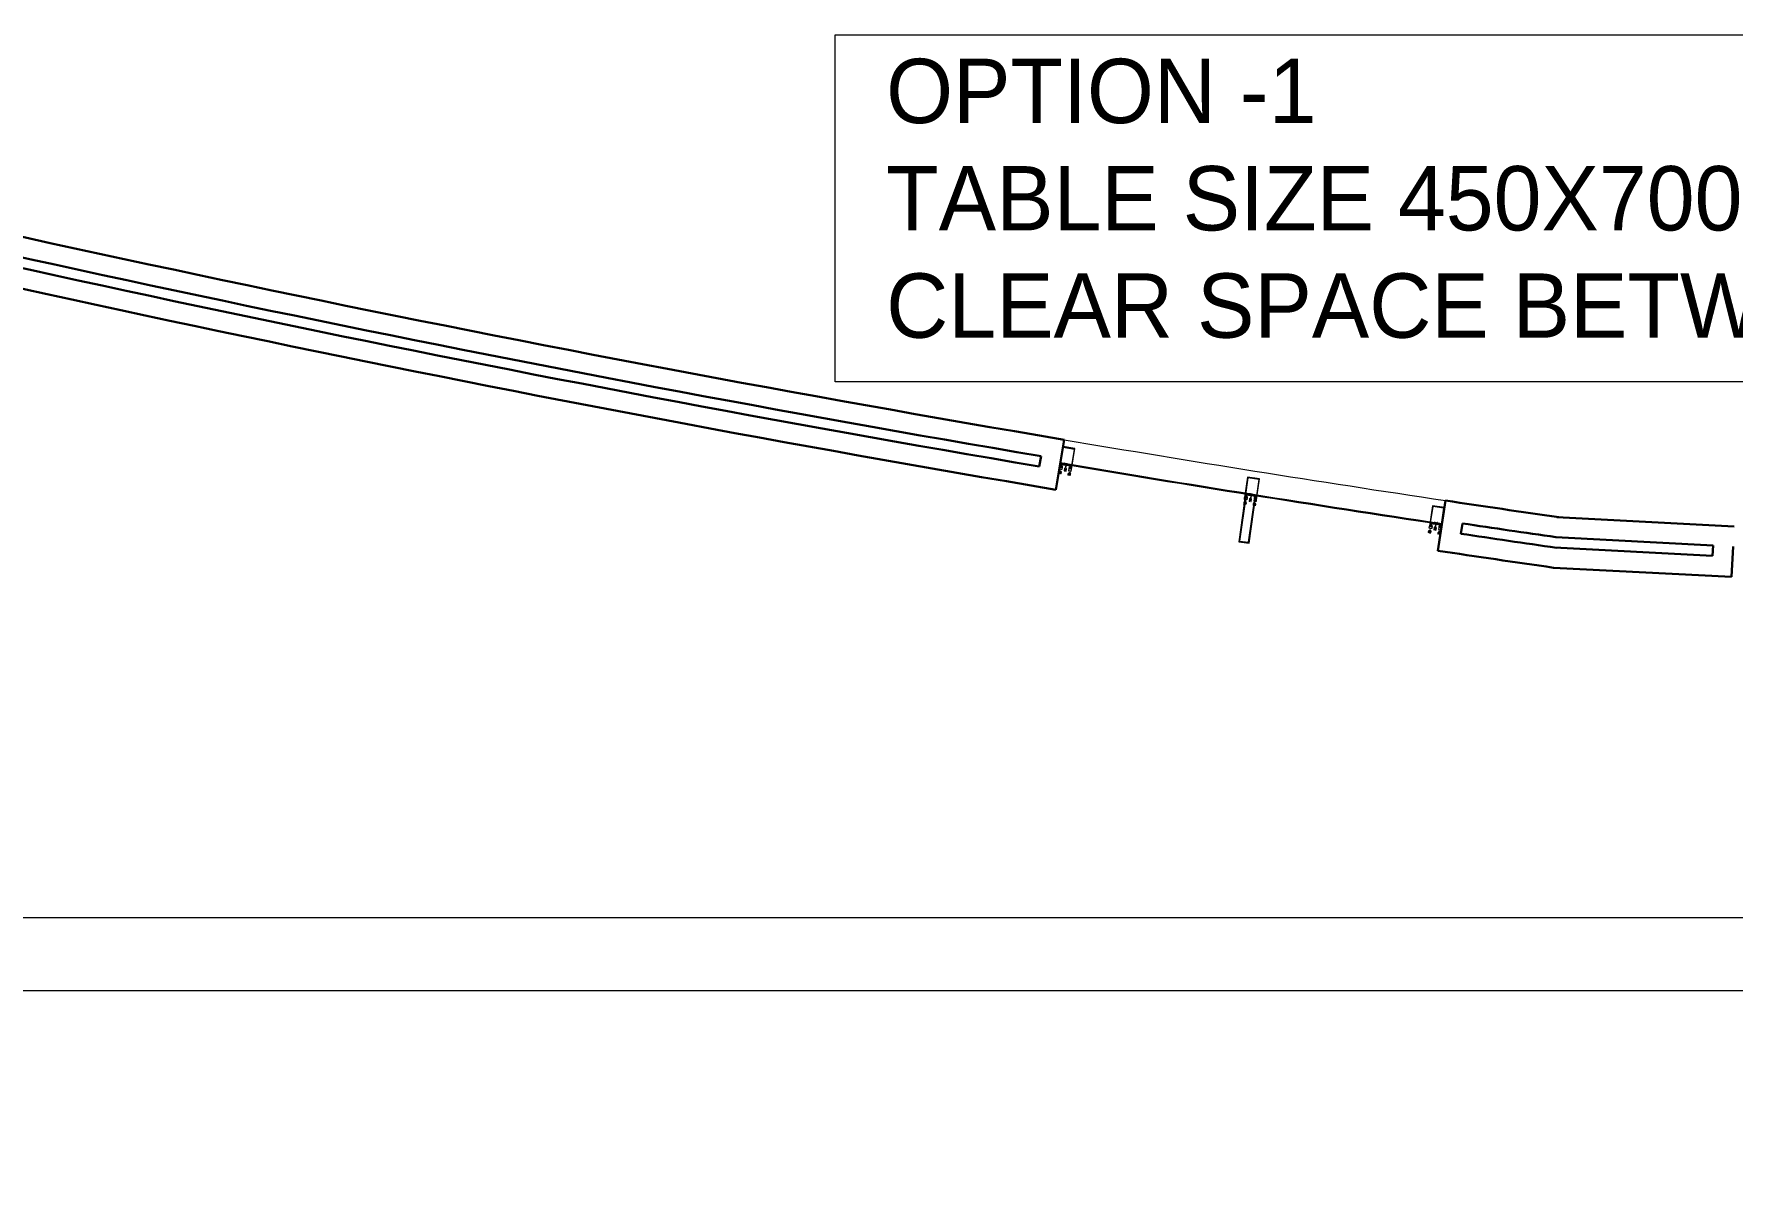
# Model space of a CAD drawing. Header units: millimetres. Extents: x 8275 to 147087, y -297470 to -191881.
# Drawn here: x 24219 to 34773, y -263809 to -256632 of the extents above; entities that cross this region are included whole.
import ezdxf

# ---------------------------------------------------------------- set-up
doc = ezdxf.new("R2010")
doc.units = ezdxf.units.MM
doc.header["$LTSCALE"] = 250
doc.header["$MEASUREMENT"] = 0
for name, color, linetype, lineweight in [('hatch', 9, 'Continuous', 0), ('text', 7, 'Continuous', 9), ('wall', 1, 'Continuous', 30), ('win', 4, 'Continuous', 20)]:
    doc.layers.add(name, color=color, linetype=linetype, lineweight=lineweight)
doc.styles.get("Standard").update_dxf_attribs({"font": 'GOTHIC.TTF', "height": 100})

msp = doc.modelspace()

# ---------------------------------------------------------------- hatches: boundary and pattern name
at = {"layer": 'hatch', "extrusion": (-0.0004458663702788647, -0.002651600774966947, 0.9999963851017213)}
h = msp.add_hatch(dxfattribs=at)
h.set_pattern_fill('AR-HBONE', color=256, scale=0.4111842104963445, angle=9.706282597239737e-20, style=0)
h.set_pattern_definition([(45, (-6691.762360713939, -321391.1724807264), (1.826069041065083e-16, 2.326009148470411), [4.934210525956127, -1.644736841985371]), (135, (-6690.599356139574, -321390.0094761521), (1.826069041065083e-16, 2.326009148470411), [4.934210525956127, -1.644736841985371])])
h.paths.add_polyline_path([(30594.53056263339, -259350.4713521511), (30594.18964455996, -259352.4988102242), (30599.59619941722, -259353.4079250979), (30599.9371175009, -259351.3804670154)], flags=16)
h.paths.add_polyline_path([(30657.9503004213, -259361.1354124337), (30657.60938234042, -259363.1628704941), (30652.20282747943, -259362.2537556197), (30652.54374555286, -259360.2262975466)], flags=16)
edge = h.paths.add_edge_path()
edge.add_arc((30602.30247201186, -259366.2429900476), 0.6853070175936317, 170.4549783926026, 350.45497839260264, ccw=False)
edge.add_arc((30600.95083329428, -259366.0157113288), 0.6853070175936317, 170.4549783926026, 350.45497839260264, ccw=False)
edge.add_arc((30599.5991945795, -259365.78843261), 0.6853070184712143, 170.4549783158964, 350.4549783158964, ccw=False)
edge.add_arc((30598.24755585819, -259365.5611538904), 0.6853070185111044, 170.4549784659738, 350.45497846597385, ccw=False)
edge.add_arc((30596.89591714155, -259365.3338751717), 0.6853070167758842, 170.4549786218876, 350.45497862188756, ccw=False)
edge.add_arc((30595.54427842956, -259365.1065964535), 0.6853070175936317, 170.4549783926026, 350.45497839260264, ccw=False)
edge.add_arc((30594.19263971291, -259364.8793177347), 0.6853070175936317, 170.4549783934364, 350.4549783934364, ccw=False)
edge.add_arc((30592.8410009972, -259364.652039016), 0.6853070185310496, 170.4549784659738, 350.45497846597385, ccw=False)
edge.add_arc((30591.48936228521, -259364.4247602979), 0.6853070148412135, 170.454978324234, 350.45497832423405, ccw=False)
edge.add_arc((30590.13772356856, -259364.1974815791), 0.6853070203261048, 170.454978461805, 350.454978461805, ccw=False)
edge.add_arc((30588.78608484726, -259363.9702028595), 0.6853070175936317, 170.4549783926026, 350.45497839260264, ccw=False)
edge.add_arc((30587.43444613527, -259363.7429241415), 0.6853070149010486, 170.454978475979, 350.454978475979, ccw=False)
edge.add_line((30586.75862678021, -259363.6292847825), (30588.78308969617, -259351.5896953398))
edge.add_line((30588.78308969896, -259351.5896953497), (30592.56767810762, -259352.2260757629))
edge.add_line((30592.56767810296, -259352.2260757621), (30592.90859617732, -259350.1986176799))
edge.add_line((30592.90859617546, -259350.198617689), (30591.15146584364, -259349.9031553545))
edge.add_line((30591.15146584503, -259349.9031553546), (30593.34504718866, -259346.7973677769))
edge.add_line((30593.34504718866, -259346.7973677769), (30602.15174469186, -259348.2782183281))
edge.add_line((30602.15174469139, -259348.2782183262), (30603.31621428739, -259351.9486638212))
edge.add_line((30603.31621428739, -259351.948663823), (30601.55908395557, -259351.6532014885))
edge.add_line((30601.55908395603, -259351.6532014886), (30601.21816587841, -259353.6806595609))
edge.add_line((30601.21816587794, -259353.6806595608), (30605.00275428194, -259354.3170399732))
edge.add_line((30605.00275428194, -259354.3170399732), (30602.97828003319, -259366.3566967818))
edge.add_arc((30645.46179379869, -259373.4136310209), 0.6853070175936317, 170.4549784626389, 350.4549784626388)
edge.add_arc((30646.81343251534, -259373.6409097397), 0.6853070175936317, 170.4549784626389, 350.4549784626388)
edge.add_arc((30648.16507123198, -259373.8681884586), 0.6853070184512692, 170.4549785393451, 350.4549785393451)
edge.add_arc((30649.51670995328, -259374.0954671781), 0.6853070185310496, 170.4549783892676, 350.454978389268)
edge.add_arc((30650.86834866527, -259374.3227458962), 0.6853070167758842, 170.4549782333538, 350.4549782333543)
edge.add_arc((30652.21998738099, -259374.550024615), 0.6853070175936317, 170.4549784626389, 350.4549784626388)
edge.add_arc((30653.57162609298, -259374.777303333), 0.6853070176135768, 170.4549784618052, 350.4549784618051)
edge.add_arc((30654.92326481335, -259375.0045820526), 0.6853070185111044, 170.4549783892676, 350.454978389268)
edge.add_arc((30656.27490352627, -259375.2318607706), 0.6853070148611586, 170.4549785310075, 350.4549785310074)
edge.add_arc((30657.62654224291, -259375.4591394895), 0.6853070203261048, 170.4549783934364, 350.4549783934369)
edge.add_arc((30658.97818096328, -259375.6864182091), 0.6853070175936317, 170.4549784626389, 350.4549784626388)
edge.add_arc((30660.32981967527, -259375.9136969271), 0.6853070149209938, 170.4549783792624, 350.4549783792629)
edge.add_line((30661.00563903127, -259376.0273362861), (30663.01593720235, -259364.0719853705))
edge.add_line((30663.01593720235, -259364.0719853687), (30659.23134879835, -259363.4356049563))
edge.add_line((30659.23134879742, -259363.4356049563), (30659.57226687504, -259361.408146884))
edge.add_line((30659.57226687644, -259361.408146884), (30661.32939720826, -259361.7036092185))
edge.add_line((30661.329397205, -259361.7036092296), (30660.27220945546, -259358.0512032207))
edge.add_line((30660.27220946059, -259358.0512032216), (30651.46551195459, -259356.5703526888))
edge.add_line((30651.46551195599, -259356.5703526795), (30649.16464876357, -259359.6581007519))
edge.add_line((30649.1646487645, -259359.65810075), (30650.92177909633, -259359.9535630845))
edge.add_line((30650.92177909493, -259359.9535630956), (30650.58086101731, -259361.9810211679))
edge.add_line((30650.58086101685, -259361.9810211679), (30646.79627261285, -259361.3446407555))
edge.add_line((30646.7962726175, -259361.3446407563), (30644.78596311781, -259373.3000590479))
at = {"layer": 'hatch', "extrusion": (-0.0004242848195075509, -0.002654978004927343, 0.9999963855305606)}
h = msp.add_hatch(dxfattribs=at)
h.set_pattern_fill('AR-HBONE', color=256, scale=0.4111842104963445, angle=-2.062585051913444e-19, style=0)
h.set_pattern_definition([(45, (-6691.518537396158, -321391.2081392654), (1.826128147256615e-16, 2.326009148470425), [4.934210525956127, -1.644736841985378]), (135, (-6690.35553282185, -321390.0451346911), (1.826128147256615e-16, 2.326009148470425), [4.934210525956127, -1.644736841985378])])
h.paths.add_polyline_path([(31744.84779632214, -259539.8170210409), (31744.55217330885, -259541.8515771115), (31749.97765615938, -259542.6399051594), (31750.27327918337, -259540.605349079)], flags=16)
h.paths.add_polyline_path([(31808.48956245073, -259549.0642328812), (31808.19393943, -259551.0987889393), (31802.76845657529, -259550.3104608909), (31803.06407958857, -259548.2759048202)], flags=16)
edge = h.paths.add_edge_path()
edge.add_arc((31752.96946495335, -259555.4114314487), 0.6853070175936317, 171.7327229340307, 351.73272293403073, ccw=False)
edge.add_arc((31751.61309423839, -259555.2143494363), 0.6853070175936317, 171.7327229340307, 351.73272293403073, ccw=False)
edge.add_arc((31750.2567235239, -259555.0172674242), 0.6853070184712143, 171.7327228573245, 351.7327228573245, ccw=False)
edge.add_arc((31748.90035280475, -259554.8201854112), 0.6853070185111044, 171.7327230074019, 351.7327230074019, ccw=False)
edge.add_arc((31747.54398208979, -259554.623103399), 0.6853070167758842, 171.7327231633156, 351.73272316331565, ccw=False)
edge.add_arc((31746.18761137949, -259554.4260213872), 0.6853070175936317, 171.7327229340307, 351.73272293403073, ccw=False)
edge.add_arc((31744.83124066453, -259554.228939375), 0.6853070175936317, 171.7327229348645, 351.7327229348645, ccw=False)
edge.add_arc((31743.47486995003, -259554.0318573628), 0.6853070185310496, 171.7327230074019, 351.7327230074019, ccw=False)
edge.add_arc((31742.11849923973, -259553.8347753511), 0.6853070148412135, 171.7327228656621, 351.73272286566214, ccw=False)
edge.add_arc((31740.76212852477, -259553.6376933389), 0.6853070203261048, 171.732723003233, 351.7327230032331, ccw=False)
edge.add_arc((31739.40575780516, -259553.4406113259), 0.6853070175936317, 171.7327229340307, 351.73272293403073, ccw=False)
edge.add_arc((31738.04938709486, -259553.2435293142), 0.6853070149010486, 171.732723017407, 351.73272301740707, ccw=False)
edge.add_line((31737.37120173994, -259553.1449883084), (31739.12669045042, -259541.0632490531))
edge.add_line((31739.12669045414, -259541.0632490631), (31742.92452845845, -259541.6150786979))
edge.add_line((31742.92452845379, -259541.6150786972), (31743.22015146801, -259539.5805226173))
edge.add_line((31743.22015146707, -259539.5805226266), (31741.4568695373, -259539.3243160105))
edge.add_line((31741.45686953777, -259539.3243160105), (31743.58064948005, -259536.1703860261))
edge.add_line((31743.58064948051, -259536.1703860261), (31752.41817865364, -259537.4544878036))
edge.add_line((31752.41817865364, -259537.4544878017), (31753.66420596681, -259541.0980541185))
edge.add_line((31753.66420596681, -259541.0980541204), (31751.90092403704, -259540.8418475043))
edge.add_line((31751.90092403704, -259540.8418475045), (31751.6053010191, -259542.8764035745))
edge.add_line((31751.60530101863, -259542.8764035743), (31755.40313901828, -259543.4282332085))
edge.add_line((31755.40313901828, -259543.4282332085), (31753.64764047955, -259555.5100400657))
edge.add_arc((31796.27795314818, -259561.617879664), 0.6853070175936317, 171.732723004067, 351.7327230040669)
edge.add_arc((31797.63432386267, -259561.8149616763), 0.6853070175936317, 171.732723004067, 351.7327230040669)
edge.add_arc((31798.99069457856, -259562.0120436887), 0.6853070184512692, 171.7327230807732, 351.7327230807732)
edge.add_arc((31800.34706529725, -259562.2091257017), 0.6853070185310496, 171.7327229306956, 351.7327229306961)
edge.add_arc((31801.70343600801, -259562.4062077133), 0.6853070167758842, 171.7327227747819, 351.7327227747824)
edge.add_arc((31803.05980672204, -259562.6032897255), 0.6853070175936317, 171.732723004067, 351.7327230040669)
edge.add_arc((31804.41617743281, -259562.8003717372), 0.6853070176135768, 171.7327230032332, 351.7327230032332)
edge.add_arc((31805.77254815149, -259562.9974537501), 0.6853070185111044, 171.7327229306956, 351.7327229306961)
edge.add_arc((31807.12891886226, -259563.1945357617), 0.6853070148611586, 171.7327230724356, 351.7327230724355)
edge.add_arc((31808.48528957722, -259563.391617774), 0.6853070203261048, 171.7327229348644, 351.7327229348649)
edge.add_arc((31809.84166029684, -259563.588699787), 0.6853070175936317, 171.732723004067, 351.7327230040669)
edge.add_arc((31811.19803100714, -259563.7857817985), 0.6853070149209938, 171.7327229206905, 351.7327229206909)
edge.add_line((31811.87621636252, -259563.8843228044), (31813.61942228564, -259551.8871169898))
edge.add_line((31813.61942228471, -259551.8871169878), (31809.82158428506, -259551.3352873537))
edge.add_line((31809.8215842846, -259551.3352873536), (31810.11720730254, -259549.3007312836))
edge.add_line((31810.11720730347, -259549.3007312838), (31811.88048923324, -259549.5569378998))
edge.add_line((31811.88048923091, -259549.5569379108), (31810.7421193503, -259545.9290143165))
edge.add_line((31810.74211935588, -259545.9290143173), (31801.90459017997, -259544.6449125582))
edge.add_line((31801.9045901809, -259544.6449125489), (31799.67315280373, -259547.7831997917))
edge.add_line((31799.67315280373, -259547.7831997899), (31801.43643473351, -259548.039406406))
edge.add_line((31801.43643473258, -259548.039406417), (31801.14081171463, -259550.073962487))
edge.add_line((31801.1408117137, -259550.0739624869), (31797.34297371405, -259549.5221328528))
edge.add_line((31797.34297371918, -259549.5221328535), (31795.59975797246, -259561.51940628))
at = {"layer": 'hatch', "extrusion": (-0.0004020762945658602, -0.002658593263980759, 0.9999963851017214)}
h = msp.add_hatch(dxfattribs=at)
h.set_pattern_fill('AR-HBONE', color=256, scale=0.4111842104963466, angle=-1.819927986982451e-19, style=0)
h.set_pattern_definition([(45, (-6691.26762741807, -321391.2462921363), (1.826049339001249e-16, 2.326009148470441), [4.934210525956159, -1.644736841985386]), (135, (-6690.104622843704, -321390.083287562), (1.826049339001249e-16, 2.326009148470441), [4.934210525956159, -1.644736841985386])])
h.paths.add_polyline_path([(32893.42509247651, -259717.553822097), (32893.11765713905, -259719.5866267812), (32898.53846962572, -259720.4064543594), (32898.84590497435, -259718.3736496656)], flags=16)
h.paths.add_polyline_path([(32957.01207450227, -259727.1705283769), (32956.70463915737, -259729.2033330486), (32951.28382666697, -259728.3835054697), (32951.59126200443, -259726.3507007856)], flags=16)
edge = h.paths.add_edge_path()
edge.add_arc((32901.45604710662, -259733.1951425355), 0.6853070175936359, 171.3999300278219, 351.399930027822, ccw=False)
edge.add_arc((32900.10084398193, -259732.9901856405), 0.6853070175936359, 171.3999300278219, 351.399930027822, ccw=False)
edge.add_arc((32898.7456408591, -259732.7852287458), 0.6853070184712186, 171.3999299511157, 351.3999299511157, ccw=False)
edge.add_arc((32897.39043773068, -259732.5802718502), 0.6853070185111086, 171.3999301011931, 351.39993010119315, ccw=False)
edge.add_arc((32896.03523460691, -259732.3753149553), 0.6853070167758885, 171.3999302571068, 351.39993025710686, ccw=False)
edge.add_arc((32894.68003148687, -259732.170358061), 0.6853070175936359, 171.3999300278219, 351.399930027822, ccw=False)
edge.add_arc((32893.32482836311, -259731.9654011661), 0.6853070175936359, 171.3999300286556, 351.3999300286557, ccw=False)
edge.add_arc((32891.96962524028, -259731.7604442713), 0.6853070185310538, 171.3999301011931, 351.39993010119315, ccw=False)
edge.add_arc((32890.61442212024, -259731.5554873771), 0.6853070148412177, 171.3999299594533, 351.3999299594534, ccw=False)
edge.add_arc((32889.25921899648, -259731.3505304823), 0.685307020326109, 171.3999300970242, 351.3999300970243, ccw=False)
edge.add_arc((32887.90401586806, -259731.1455735866), 0.6853070175936359, 171.3999300278219, 351.399930027822, ccw=False)
edge.add_arc((32886.54881274895, -259730.9406166924), 0.6853070149010528, 171.3999301111982, 351.3999301111983, ccw=False)
edge.add_line((32885.87121118893, -259730.8381382453), (32887.69684464493, -259718.7667991924))
edge.add_line((32887.69684464866, -259718.7667992023), (32891.49141339827, -259719.3406785085))
edge.add_line((32891.49141339408, -259719.3406785078), (32891.79884873246, -259717.3078738144))
edge.add_line((32891.7988487306, -259717.3078738236), (32890.03708466896, -259717.0414298601))
edge.add_line((32890.03708466989, -259717.0414298602), (32892.17914775675, -259713.8998886267))
edge.add_line((32892.17914775675, -259713.8998886267), (32901.00906940838, -259715.2352997579))
edge.add_line((32901.00906940838, -259715.235299756), (32902.23391277957, -259718.8860419116))
edge.add_line((32902.23391278004, -259718.8860419135), (32900.4721487184, -259718.61959795))
edge.add_line((32900.4721487184, -259718.6195979501), (32900.16471337675, -259720.6524026336))
edge.add_line((32900.16471337629, -259720.6524026335), (32903.95928212124, -259721.226281939))
edge.add_line((32903.95928212078, -259721.226281939), (32902.13363844444, -259733.2976885356))
edge.add_arc((32944.7277558512, -259739.6530347194), 0.6853070175936359, 171.3999300978582, 351.3999300978581)
edge.add_arc((32946.08295897496, -259739.8579916143), 0.6853070175936359, 171.3999300978582, 351.3999300978581)
edge.add_arc((32947.43816209966, -259740.0629485093), 0.6853070184512734, 171.3999301745644, 351.3999301745643)
edge.add_arc((32948.79336522715, -259740.2679054049), 0.6853070185310538, 171.3999300244868, 351.3999300244873)
edge.add_arc((32950.14856834718, -259740.4728622991), 0.6853070167758885, 171.3999298685731, 351.3999298685736)
edge.add_arc((32951.50377147002, -259740.677819194), 0.6853070175936359, 171.3999300978582, 351.3999300978581)
edge.add_arc((32952.85897459005, -259740.8827760882), 0.685307017613581, 171.3999300970244, 351.3999300970243)
edge.add_arc((32954.21417771754, -259741.0877329837), 0.6853070185111086, 171.3999300244868, 351.3999300244873)
edge.add_arc((32955.56938083758, -259741.2926898779), 0.6853070148611629, 171.3999301662268, 351.3999301662267)
edge.add_arc((32956.92458396134, -259741.4976467729), 0.685307020326109, 171.3999300286556, 351.3999300286562)
edge.add_arc((32958.27978708976, -259741.7026036685), 0.6853070175936359, 171.3999300978582, 351.3999300978581)
edge.add_arc((32959.63499020887, -259741.9075605626), 0.685307014920998, 171.3999300144816, 351.3999300144822)
edge.add_line((32960.31259176889, -259742.0100390098), (32962.12545164916, -259730.0231606294))
edge.add_line((32962.1254516487, -259730.0231606275), (32958.33088290374, -259729.449281322))
edge.add_line((32958.33088290328, -259729.449281322), (32958.63831824492, -259727.4164766385))
edge.add_line((32958.63831824632, -259727.4164766386), (32960.40008230796, -259727.6829206021))
edge.add_line((32960.40008230516, -259727.6829206131), (32959.28280369294, -259724.0484462227))
edge.add_line((32959.28280369853, -259724.0484462235), (32950.4528820441, -259722.7130351107))
edge.add_line((32950.45288204504, -259722.7130351014), (32948.20325419688, -259725.8383085506))
edge.add_line((32948.20325419688, -259725.8383085487), (32949.96501825852, -259726.1047525122))
edge.add_line((32949.96501825759, -259726.1047525232), (32949.65758291594, -259728.1375572067))
edge.add_line((32949.65758291454, -259728.1375572066), (32945.86301416959, -259727.5636779012))
edge.add_line((32945.86301417471, -259727.563677902), (32944.0501440783, -259739.550623836))

# ---------------------------------------------------------------- linework, layer by layer
at = {"layer": 'text', "linetype": 'ByBlock', "ltscale": 100, "elevation": -15927.22569249856}
for points in [[(8274.661579479929, -227228.6701686436), (143047.4073980691, -227228.6701686436), (143047.4073980691, -262576.5879157615), (8274.661579479929, -262576.5879157615)], [(8274.661578839645, -262122.2077275209), (143047.4073974288, -262122.2077275209), (143047.4073974288, -297470.1254746387), (8274.661578839645, -297470.1254746387)]]:
    msp.add_lwpolyline(points, close=True, dxfattribs=at)
at = {"layer": 'text', "linetype": 'ByBlock', "ltscale": 100}
msp.add_lwpolyline([(29199.03078658553, -256637.8827738678), (39866.04958419618, -256637.8827738678), (39866.04958419618, -258793.0541893523), (29199.03078658553, -258793.0541893523)], close=True, dxfattribs=at)
at = {"layer": 'wall'}
for p, q in [((30622.25385366241, -259153.1024072443, -11300.6378476528), (30569.82204510737, -259463.7081146156, -11300.6378476528)), ((30478.2012044969, -259255.4939733702, -11300.6378476528), (30467.38193755969, -259319.5872433308, -11300.6378476528)), ((30446.57565500168, -259442.8435316369, -11300.6378476528), (30446.56581202336, -259442.9018413795, -11300.6378476528)), ((32992.4110173462, -259531.0343943117, -11300.6378476528), (32945.64390397863, -259842.543362252, -11300.6378476528)), ((34786.49086344987, -259691.4504223467, -11300.6378476528), (33684.38168689329, -259633.9678843938, -11300.6378476528)), ((33097.47610103805, -259673.1488789154, -11300.6378476528), (33087.82573998161, -259737.428536061, -11300.6378476528)), ((34651.76418931084, -259874.6817604831, -11300.6378476528), (33670.07722113235, -259823.4800650372, -11300.6378476528)), ((34655.14978241408, -259809.7699914475, -11300.6378476528), (33677.87093092548, -259758.7982094623, -11300.6378476528)), ((34655.14978241408, -259809.7699914475, -11300.6378476528), (34651.76418931037, -259874.681760483, -11300.6378476528)), ((34779.98010748299, -259816.2807474153, -11300.6378476528), (34770.08375841146, -260006.0228415194, -11300.6378476528)), ((33069.26735334611, -259861.0432612615, -11300.6378476528), (33069.25857379613, -259861.1017405725, -11300.6378476528)), ((34770.08375841193, -260006.0228415194, -11300.6378476528), (33663.56646516453, -259948.3103901058, -11300.6378476528))]:
    msp.add_line(p, q, dxfattribs=at)
for radius, start, end in [(131798.7079322818, 256.0616766934002, 260.4185109296833), (131923.7079322818, 256.1310756739617, 260.3642221528373), (131988.7079322818, 256.138042156989, 260.3642488903207), (132113.7079322818, 256.0955789762774, 260.4185109296833), (131798.7079322818, 261.4619010469049, 261.7711819156531), (131988.7079322818, 261.516163056006, 261.7766146384148), (131923.7079322818, 261.516189815804, 261.7711819156531), (132113.7079322818, 261.4619010469049, 261.7766146384148)]:
    msp.add_arc((52560.173288933, -129193.0042868193, -11300.6378476528), radius, start, end, dxfattribs=at)
at = {"layer": 'win', "extrusion": (-0.0004458663702787265, -0.002651600774966949, 0.9999963851017214)}
for p, q in [((30625.31708617788, -259304.3292212096, -11300.6378476528), (30623.73817022797, -259305.453577259, -11300.6378476528)), ((30625.10183281684, -259297.3437734726, -11300.6378476528), (30626.22619456844, -259298.9226853618, -11300.6378476528)), ((30626.22619456844, -259298.9226853618, -11300.6378476528), (30625.31708617788, -259304.3292212096, -11300.6378476528)), ((30645.14913846739, -259302.1045762258, -11300.6378476528), (30644.24003007449, -259307.5111120846, -11300.6378476528)), ((30644.24003007449, -259307.5111120846, -11300.6378476528), (30645.36439183028, -259309.0900239744, -11300.6378476528)), ((30646.72805441497, -259300.9802201874, -11300.6378476528), (30645.14913846739, -259302.1045762258, -11300.6378476528))]:
    msp.add_line(p, q, dxfattribs=at)
at = {"layer": 'win', "extrusion": (-0.0004242848195074101, -0.002654978004927364, 0.9999963855305606)}
for p, q in [((31775.47813067492, -259493.1447039361, -11300.6378476528), (31773.92467925325, -259494.3039885355, -11300.6378476528)), ((31775.10716288583, -259486.1657930618, -11300.6378476528), (31776.26645309431, -259487.7192402967, -11300.6378476528)), ((31776.26645309431, -259487.7192402967, -11300.6378476528), (31775.47813067492, -259493.1447039361, -11300.6378476528)), ((31795.25564448908, -259490.4783787311, -11300.6378476528), (31794.46732206782, -259495.9038423816, -11300.6378476528)), ((31794.46732206782, -259495.9038423816, -11300.6378476528), (31795.62661228003, -259497.457289617, -11300.6378476528)), ((31796.80909590749, -259489.3190941426, -11300.6378476528), (31795.25564448908, -259490.4783787311, -11300.6378476528))]:
    msp.add_line(p, q, dxfattribs=at)
at = {"layer": 'win', "extrusion": (-0.0004020762945657206, -0.002658593263980774, 0.9999963851017214)}
for p, q in [((32923.43164478242, -259670.9175344893, -11300.6378476528), (32921.87148611806, -259672.0677766578, -11300.6378476528)), ((32923.10121869575, -259663.9365866528, -11300.6378476528), (32924.25146649871, -259665.4967411624, -11300.6378476528)), ((32924.25146649871, -259665.4967411624, -11300.6378476528), (32923.43164478242, -259670.9175344893, -11300.6378476528)), ((32943.22431175457, -259668.3661275372, -11300.6378476528), (32942.40449003596, -259673.7869208751, -11300.6378476528)), ((32942.40449003596, -259673.7869208751, -11300.6378476528), (32943.55473784311, -259675.3470753853, -11300.6378476528)), ((32944.78447041614, -259667.2158853797, -11300.6378476528), (32943.22431175457, -259668.3661275372, -11300.6378476528))]:
    msp.add_line(p, q, dxfattribs=at)
at = {"layer": 'win', "extrusion": (-0.0004458663702787265, -0.002651600774966949, 0.9999963851017214), "elevation": -10445.49096744724}
msp.add_lwpolyline([(30627.05729561122, -259367.4765410731), (30627.50703960824, -259368.108108041), (30626.87547263805, -259368.5578520427), (30626.42091519736, -259371.2611294767), (30626.8706592002, -259371.8926964455), (30626.23909222076, -259372.3424404461), (30625.78453478718, -259375.0457178809), (30626.23898000023, -259375.6838866786, 0.9606708062894292), (30629.7712673203, -259376.1330456482), (30631.86156248251, -259363.7019483095, 0.1989123673796638), (30631.43824659699, -259361.8617699818), (30628.68852932129, -259358.0003941147, -0.1989123673796519), (30628.26521343559, -259356.1602157798), (30630.88159488779, -259340.6004551342), (30660.88797436519, -259345.6460426875, -0.414213562373095), (30662.9118223628, -259348.4880940641), (30662.25271407255, -259352.4078463491, -0.414213562373095), (30659.41066269704, -259354.4316943395), (30650.76017491715, -259352.9771105474, 0.414213562373095), (30647.91812353556, -259355.0009585369), (30646.84991356203, -259361.3536604944), (30650.63450196394, -259361.9900409177), (30650.97542003977, -259359.962582834), (30649.21828970155, -259359.6671205098), (30649.78648650087, -259356.2880237166), (30661.95123494499, -259358.3335321858), (30661.38303814764, -259361.7126289674), (30659.62590781024, -259361.4171666434), (30659.28498974087, -259363.4446247054), (30663.06957814256, -259364.0810051175), (30684.4125845747, -259237.1532145375), (30610.07245522857, -259224.6528850122), (30588.72944879739, -259351.5806756037), (30592.51403719942, -259352.2170560157), (30592.85495527676, -259350.1895979322), (30591.09782494215, -259349.8941356083), (30591.66602174423, -259346.5150388162), (30603.8307701754, -259348.5605472825), (30603.26257338435, -259351.9396440766), (30601.50544305555, -259351.6441817429), (30601.16452497239, -259353.6716398142), (30604.94911338106, -259354.3080202159), (30606.01732335584, -259347.9553182586, 0.414213562373095), (30603.99347536597, -259345.1132668752), (30595.34298758439, -259343.6586830828, -0.414213562373095), (30593.31913958876, -259340.8166316984), (30593.97824787464, -259336.8968794245, -0.414213562373095), (30596.82029925955, -259334.8730314243), (30626.82667874463, -259339.9186189786), (30624.21029728614, -259355.4783796233, -0.1989123673796519), (30623.20842424488, -259357.0789117355), (30619.347048383, -259359.8286290127, 0.1989123673796638), (30618.3451753277, -259361.4291611303), (30616.254880164, -259373.8602584612, 0.9606708062894292), (30619.73981113659, -259374.5910482193), (30620.37797993166, -259374.1366029962), (30620.83253736605, -259371.4333255725), (30620.38279336981, -259370.8017585964), (30621.01436033861, -259370.3520145913), (30621.46891777974, -259367.6487371686), (30621.019173781, -259367.0171701926), (30621.65074075486, -259366.5674261881), (30622.10529819012, -259363.8641487642), (30621.65555419199, -259363.2325817882), (30625.44495602795, -259360.5341177967), (30628.14342002127, -259364.3235196371), (30627.51185305027, -259364.7732636386)], format="xyb", close=True, dxfattribs=at)
at = {"layer": 'win', "extrusion": (-0.0004458663702787265, -0.002651600774966949, 0.9999963851017214)}
for points, elevation in [([(30611.86661778239, -259230.5139973151), (30594.84190700485, -259331.7606522991), (30663.77548149004, -259343.3518669498), (30680.80019226957, -259242.1052119567)], -10445.49096744724), ([(30594.53056265123, -259350.4713521524), (30594.18964458134, -259352.4988102258), (30599.59619943838, -259353.4079250995), (30599.93711751781, -259351.3804670165)], -10445.49096744725), ([(30657.95030043571, -259361.1354124342), (30657.60938236151, -259363.1628704958), (30652.20282749825, -259362.2537556211), (30652.54374557123, -259360.2262975478)], -10445.49096744724)]:
    msp.add_lwpolyline(points, close=True, dxfattribs=dict(at, elevation=elevation))
for points, elevation in [([(30602.97829138554, -259366.3566294078, -0.9999999999999999), (30601.62665266826, -259366.1293506887, -0.9999999999999999), (30600.27501395317, -259365.9020719703, -0.9999999999999999), (30598.92337523906, -259365.6747932514, -0.9999999999999999), (30597.57173651838, -259365.4475145322, -0.9999999999999999), (30596.22009780349, -259365.220235821, -0.9999999999999999), (30594.86845908569, -259364.9929570946, -0.9999999999999999), (30593.5168203687, -259364.7656783758, -0.9999999999999999), (30592.16518165896, -259364.5383996579, -0.9999999999999999), (30590.81354294672, -259364.3111209398, -0.9999999999999999), (30589.46190422319, -259364.08384222, -0.9999999999999999), (30588.11026551007, -259363.8565635017, -0.9999999999999999), (30586.75862679887, -259363.6292847835), (30588.78308971968, -259351.5896953515), (30592.51403719838, -259352.2170560101), (30592.85495527804, -259350.189597938), (30591.15146586432, -259349.9031553559), (30593.34504720498, -259346.7973677782), (30602.15174471352, -259348.2782183279), (30603.31621430728, -259351.9486638243), (30601.50544305823, -259351.6441817433), (30601.16452497228, -259353.6716398143), (30605.0027543, -259354.3170399742), (30602.97828005019, -259366.3566967904)], -10445.49096744726), ([(30644.78597446056, -259373.2999916627, 0.9999999999999999), (30646.13761317676, -259373.5272703817, 0.9999999999999999), (30647.48925188981, -259373.7545490999, 0.9999999999999999), (30648.84089061038, -259373.9818278195, 0.9999999999999999), (30650.19252932679, -259374.2091065381, 0.9999999999999999), (30651.54416803926, -259374.4363852564, 0.9999999999999999), (30652.89580675505, -259374.6636639749, 0.9999999999999999), (30654.24744546968, -259374.8909426937, 0.9999999999999999), (30655.59908418647, -259375.1182214126, 0.9999999999999999), (30656.95072290144, -259375.3455001306, 0.9999999999999999), (30658.30236161956, -259375.5727788502, 0.9999999999999999), (30659.65400033708, -259375.800057569, 0.9999999999999999), (30661.00563904632, -259376.0273362869), (30663.01593721697, -259364.0719853695), (30659.23134881689, -259363.4356049577), (30659.57226689446, -259361.4081468854), (30661.32939722192, -259361.7036092304), (30660.27220948112, -259358.0512032231), (30651.46551197614, -259356.570352681), (30649.16464878179, -259359.6581007513), (30650.92177911335, -259359.9535630969), (30650.58086103641, -259361.9810211693), (30646.79627263438, -259361.3446407575), (30644.78596313684, -259373.3000590398)], -10445.49096744725)]:
    msp.add_lwpolyline(points, format="xyb", dxfattribs=dict(at, elevation=elevation))
at = {"layer": 'win', "extrusion": (-0.0004242848195074101, -0.002654978004927364, 0.9999963855305606), "elevation": -10444.54996763536}
msp.add_lwpolyline([(31777.74564013551, -259556.0926679154), (31778.20935561258, -259556.7140490003), (31777.58797452553, -259557.177764484), (31777.19381049802, -259559.8905059149), (31777.65752598216, -259560.5118870008), (31777.03614488606, -259560.9756024829), (31776.64198086425, -259563.6883439145), (31777.11054360506, -259564.3162203552, 0.9606708062894292), (31780.65196840502, -259564.6865011618), (31782.46454275837, -259552.2118833672, 0.1989123673796638), (31782.00029799462, -259550.3816021279), (31779.16515962023, -259546.5825023539, -0.1989123673796519), (31778.70091485619, -259544.7522211071), (31780.96967862125, -259529.1379867604), (31811.08110846459, -259533.5132074293, -0.414213562373095), (31813.16782813153, -259536.3094223315), (31812.59629028851, -259540.2428974119, -0.414213562373095), (31809.80007538845, -259542.3296170712), (31801.1193028188, -259541.0682922007, 0.414213562373095), (31798.32308791077, -259543.1550118592), (31797.39680245761, -259549.5299542095), (31801.19464045592, -259550.0817838548), (31801.49026347201, -259548.0472277735), (31799.72698153455, -259547.7910211677), (31800.21968656974, -259544.4000943782), (31812.42702300002, -259546.1738324887), (31811.93431796641, -259549.5647592667), (31810.17103603286, -259549.3085526612), (31809.87541302068, -259551.3431087208), (31813.67325102009, -259551.8949383545), (31832.18058753043, -259424.5227811127), (31757.58019826693, -259413.6832704451), (31739.07286175921, -259541.0554276985), (31742.87069975696, -259541.6072573322), (31743.16632277642, -259539.572701251), (31741.40304084369, -259539.3164946461), (31741.89574587951, -259535.9255678572), (31754.10308229705, -259537.6993059653), (31753.61037727094, -259541.0902327557), (31751.84709534444, -259540.8340261401), (31751.55147232032, -259542.8685822093), (31755.34931032678, -259543.4204118327), (31756.27559578176, -259537.0454694825, 0.414213562373095), (31754.18887612067, -259534.2492545735), (31745.50810354791, -259532.9879297028, -0.414213562373095), (31743.42138388176, -259530.1917147928), (31743.99292172138, -259526.2582397235, -0.414213562373095), (31746.78913663276, -259524.1715200543), (31776.90056648158, -259528.546740724), (31774.63180271226, -259544.16097507, -0.1989123673796519), (31773.66586905622, -259545.783449972), (31769.86676929, -259548.6185883457, 0.1989123673796638), (31768.90083561719, -259550.2410632532), (31767.08826126409, -259562.7156810402, 0.9606708062894292), (31770.58862157854, -259563.3685786058), (31771.21649801693, -259562.900015856), (31771.61066203926, -259560.1872744354), (31771.14694655817, -259559.5658933425), (31771.76832764482, -259559.1021778553), (31772.16249167271, -259556.3894364356), (31771.69877619441, -259555.7680553429), (31772.32015728577, -259555.3043398565), (31772.71432130339, -259552.5915984357), (31772.2506058271, -259551.970217343), (31775.97889236144, -259549.1879244596), (31778.76118524818, -259552.9162110008), (31778.13980415787, -259553.3799264842)], format="xyb", close=True, dxfattribs=at)
at = {"layer": 'win', "extrusion": (-0.0004242848195074101, -0.002654978004927364, 0.9999963855305606)}
for points, elevation in [([(31759.50461164577, -259419.502917329), (31744.74183336676, -259521.1040310041), (31813.91673977298, -259531.155213623), (31828.67951805558, -259429.5540999391)], -10444.54996763536), ([(31744.8477963422, -259539.8170210417), (31744.5521733317, -259541.8515771129), (31749.97765618123, -259542.6399051606), (31750.27327920186, -259540.6053490799)], -10444.54996763535), ([(31808.48956246539, -259549.0642328814), (31808.19393944879, -259551.0987889404), (31802.76845659524, -259550.310460892), (31803.06407960894, -259548.2759048212)], -10444.54996763539)]:
    msp.add_lwpolyline(points, close=True, dxfattribs=dict(at, elevation=elevation))
at = {"layer": 'win', "extrusion": (-3.797185432971928e-05, 3.740874667317784e-06, 0.9999999992720721)}
for points, elevation in [([(31770.62263594679, -259795.9297161759), (31813.75979473127, -259499.0472722156), (31749.43526520416, -259489.7008878124), (31706.29810642184, -259786.5833317728)], -11301.58610835739), ([(31766.39354786069, -259790.2627227967), (31808.09280135235, -259503.2763603017), (31753.66435329265, -259495.3678811915), (31711.96509979956, -259782.3542436865)], -11301.58610835738)]:
    msp.add_lwpolyline(points, close=True, dxfattribs=dict(at, elevation=elevation))
at = {"layer": 'win', "extrusion": (-0.0004242848195074101, -0.002654978004927364, 0.9999963855305606)}
for points, elevation in [([(31753.6476503301, -259555.5099724553, -0.9999999999999999), (31752.29127961436, -259555.3128904431, -0.9999999999999999), (31750.93490890008, -259555.1158084309, -0.9999999999999999), (31749.57853818472, -259554.9187264187, -0.9999999999999999), (31748.22216746832, -259554.7216444063, -0.9999999999999999), (31746.8657967547, -259554.5245624014, -0.9999999999999999), (31745.50942603882, -259554.3274803816, -0.9999999999999999), (31744.15305532448, -259554.1303983693, -0.9999999999999999), (31742.79668461195, -259553.9333163576, -0.9999999999999999), (31741.4403139022, -259553.7362343459, -0.9999999999999999), (31740.08394318262, -259553.5391523331, -0.9999999999999999), (31738.7275724709, -259553.3420703209, -0.9999999999999999), (31737.37120176119, -259553.1449883093), (31739.1266904785, -259541.0632490642), (31742.87069975958, -259541.6072573268), (31743.16632277957, -259539.572701257), (31741.45686955987, -259539.3243160117), (31743.5806494995, -259536.170386027), (31752.41817867598, -259537.4544878031), (31753.66420598957, -259541.0980541216), (31751.84709534945, -259540.8340261405), (31751.55147232393, -259542.8685822094), (31755.40313903795, -259543.4282332092), (31753.64764049965, -259555.5100400742)], -10444.5499676354), ([(31795.59976781217, -259561.519338659, 0.9999999999999999), (31796.95613852895, -259561.7164206716, 0.9999999999999999), (31798.31250923852, -259561.9135026831, 0.9999999999999999), (31799.66887995839, -259562.1105846962, 0.9999999999999999), (31801.02525067465, -259562.3076667085, 0.9999999999999999), (31802.3816213857, -259562.5047487202, 0.9999999999999999), (31803.7379920987, -259562.7018307321, 0.9999999999999999), (31805.09436281211, -259562.8989127445, 0.9999999999999999), (31806.45073352497, -259563.0959947564, 0.9999999999999999), (31807.80710423983, -259563.2930767685, 0.9999999999999999), (31809.16347495819, -259563.4901587814, 0.9999999999999999), (31810.51984567299, -259563.6872407934, 0.9999999999999999), (31811.87621638081, -259563.8843228051), (31813.61942230292, -259551.8871169887), (31809.8215843081, -259551.3352873548), (31810.11720732587, -259549.3007312851), (31811.88048925026, -259549.5569379116), (31810.74211937971, -259545.9290143186), (31801.90459020253, -259544.6449125501), (31799.67315282469, -259547.7831997911), (31801.43643475507, -259548.0394064181), (31801.14081173706, -259550.0739624881), (31797.34297374239, -259549.5221328545), (31795.59975799347, -259561.5194062715)], -10444.54996763539)]:
    msp.add_lwpolyline(points, format="xyb", dxfattribs=dict(at, elevation=elevation))
at = {"layer": 'win', "extrusion": (-0.0004020762945657206, -0.002658593263980774, 0.9999963851017214), "elevation": -10443.53665694707}
msp.add_lwpolyline([(32926.22784752827, -259734.0202749512), (32926.6879460166, -259734.644338953), (32926.06388201243, -259735.1044374471), (32925.65396821943, -259737.8148436961), (32926.11406671332, -259738.4389076986), (32925.49000270192, -259738.8990061912), (32925.0800889154, -259741.6094124409), (32925.54499685699, -259742.2399998432, 0.9606708062894292), (32929.0842112173, -259742.6308440586), (32930.96921130907, -259730.1669646643, 0.1989123673796638), (32930.51560519761, -259728.3340178264), (32927.70258095716, -259724.5185148043, -0.1989123673796519), (32927.24897484389, -259722.6855679589), (32929.60839248526, -259707.0847746566), (32959.69390180846, -259711.6348177195, -0.414213562373095), (32961.76434502154, -259714.4431057466), (32961.16997002114, -259718.3731948131, -0.414213562373095), (32958.36168199575, -259720.4436380198), (32949.68838200757, -259719.1319139008, 0.414213562373095), (32946.8800939763, -259721.2023571067), (32945.91679657403, -259727.5718117793), (32949.71136531654, -259728.1456910958), (32950.0188006586, -259726.1128864012), (32948.25703658879, -259725.846442448), (32948.76942882928, -259722.4584346361), (32960.96625694022, -259724.30304669), (32960.453864702, -259727.6910544906), (32958.69210063536, -259727.4246105376), (32958.38466530099, -259729.4574152107), (32962.17923404466, -259730.0312945157), (32981.42607397486, -259602.7687819767), (32906.88990221728, -259591.4961527659), (32887.6430622879, -259718.7586653164), (32891.4376310314, -259719.3325446215), (32891.74506637284, -259717.2997399271), (32889.98330230731, -259717.0332959744), (32890.49569455194, -259713.6452881633), (32902.69252264887, -259715.4899002146), (32902.18013041808, -259718.8779080274), (32900.41836635987, -259718.6114640646), (32900.11093101159, -259720.6442687473), (32903.90549976411, -259721.218148042), (32904.86879716478, -259714.8486933696, 0.414213562373095), (32902.79835395828, -259712.0404053353), (32894.12505396725, -259710.728681216, -0.414213562373095), (32892.05461075639, -259707.9203931815), (32892.64898575431, -259703.9903041257, -0.414213562373095), (32895.45727378855, -259701.9198609091), (32925.54278311908, -259706.4699039725), (32923.183365473, -259722.0706972741, -0.1989123673796519), (32922.20802429109, -259723.6875343758), (32918.3925212773, -259726.5005586171, 0.1989123673796638), (32917.4171800783, -259728.1173957243), (32915.53217998544, -259740.5812751112, 0.9606708062894292), (32919.02868903166, -259741.2544928039), (32919.65927643169, -259740.7895848519), (32920.06919021764, -259738.0791786134), (32919.6090917278, -259737.4551146039), (32920.23315573005, -259736.9950161061), (32920.64306952331, -259734.2846098682), (32920.18297103213, -259733.6605458591), (32920.80703504235, -259733.2004473621), (32921.2169488253, -259730.4900411235), (32920.75685033674, -259729.865977114), (32924.50123437212, -259727.1053861672), (32927.26182532233, -259730.8497702083), (32926.63776131529, -259731.3098687021)], format="xyb", close=True, dxfattribs=at)
at = {"layer": 'win', "extrusion": (-0.0004020762945657206, -0.002658593263980774, 0.9999963851017214)}
for points, elevation in [([(32908.78048088507, -259597.3268790508), (32893.42782195153, -259698.8405322523), (32962.54318121914, -259709.293333884), (32977.89584015355, -259607.7796806734)], -10443.53665694708), ([(32893.42509249419, -259717.5538220982), (32893.1176571592, -259719.5866267826), (32898.53846964477, -259720.4064543609), (32898.84590499044, -259718.3736496666)], -10443.53665694708), ([(32957.0120745157, -259727.1705283776), (32956.70463917388, -259729.2033330498), (32951.28382668295, -259728.383505471), (32951.59126202093, -259726.3507007867)], -10443.53665694707)]:
    msp.add_lwpolyline(points, close=True, dxfattribs=dict(at, elevation=elevation))
for points, elevation in [([(32902.13364868178, -259733.2976209836, -0.9999999999999999), (32900.77844555802, -259733.0926640888, -0.9999999999999999), (32899.42324243484, -259732.8877071941, -0.9999999999999999), (32898.06803931302, -259732.6827502991, -0.9999999999999999), (32896.71283618471, -259732.477793404, -0.9999999999999999), (32895.35763306211, -259732.2728365167, -0.9999999999999999), (32894.00242993605, -259732.0678796142, -0.9999999999999999), (32892.64722681514, -259731.8629227193, -0.9999999999999999), (32891.2920236937, -259731.657965825, -0.9999999999999999), (32889.93682057579, -259731.453008931, -0.9999999999999999), (32888.58161744521, -259731.2480520353, -0.9999999999999999), (32887.22641432433, -259731.0430951406, -0.9999999999999999), (32885.87121120522, -259730.8381382463), (32887.69684466843, -259718.7667992038), (32891.43763103215, -259719.332544616), (32891.74506637592, -259717.2997399332), (32890.03708468929, -259717.0414298616), (32892.17914777209, -259713.8998886279), (32901.00906942837, -259715.2352997578), (32902.23391279883, -259718.8860419149), (32900.41836636389, -259718.611464065), (32900.11093101328, -259720.6442687474), (32903.95928213689, -259721.2262819398), (32902.13363846024, -259733.2976885441)], -10443.53665694706), ([(32944.05015430722, -259739.5505562733, 0.9999999999999999), (32945.4053574346, -259739.7555131684, 0.9999999999999999), (32946.76056055167, -259739.9604700626, 0.9999999999999999), (32948.11576368093, -259740.1654269579, 0.9999999999999999), (32949.47096680638, -259740.370383853, 0.9999999999999999), (32950.82616992695, -259740.5753407475, 0.9999999999999999), (32952.18137304638, -259740.7802976418, 0.9999999999999999), (32953.5365761709, -259740.9852545368, 0.9999999999999999), (32954.89177929347, -259741.1902114318, 0.9999999999999999), (32956.24698241764, -259741.3951683261, 0.9999999999999999), (32957.60218554213, -259741.6001252216, 0.9999999999999999), (32958.95738866671, -259741.8050821164, 0.9999999999999999), (32960.31259178436, -259742.0100390105), (32962.12545166291, -259730.0231606285), (32958.33088292291, -259729.4492813233), (32958.63831826444, -259727.4164766401), (32960.40008232072, -259727.682920614), (32959.28280371829, -259724.0484462249), (32950.45288206149, -259722.7130351027), (32948.20325421565, -259725.8383085501), (32949.96501827583, -259726.1047525246), (32949.65758293293, -259728.1375572079), (32945.86301419229, -259727.5636779033), (32944.0501440959, -259739.5506238275)], -10443.53665694708)]:
    msp.add_lwpolyline(points, format="xyb", dxfattribs=dict(at, elevation=elevation))
at = {"layer": 'win'}
for radius in [131798.7079322818, 131948.7079322818, 131947.7079322818, 131946.7079322818, 131945.7079322818, 131944.7079322818, 131943.7079322818, 131942.7079322818]:
    msp.add_arc((52560.173288933, -129193.0042868193, -11300.6378476528), radius, 260.4185109296833, 261.4619010469049, dxfattribs=at)
at = {"layer": 'win', "extrusion": (-0.0004458663702787265, -0.002651600774966949, 0.9999963851017214)}
for centre, radius, start, end in [((30620.39860574489, -259390.5450333424, -10626.52881358955), 56.02831096297897, 69.16918066832878, 91.74077616610262), ((30619.94993761542, -259393.2132867482, -10626.52153837442), 59.50225788623588, 70.8274186449866, 90.08253820674553), ((30619.80409428043, -259394.0806248637, -10626.5191735048), 60.98800946245647, 71.40392408121652, 89.50603274202817), ((30620.59474750872, -259370.8203524341, -10626.58120320623), 38.16461497224456, 85.26115921722104, 90.28689358882696), ((30620.87922830111, -259350.8435566486, -10626.63430072095), 18.66373521831405, 81.91696181420268, 91.21632553933807), ((30621.2651909482, -259343.5045586013, -10626.65393297127), 11.84415585990497, 79.72459809429192, 93.37631941924087), ((30619.70499161085, -259354.7950314555, -10626.62329939408), 23.68932309987656, 81.03764232314258, 87.68683975008584), ((30587.76515086872, -259584.6179376869, -10625.99965765307), 254.6448962107594, 79.64451387295915, 81.26544298060709), ((30616.90324667897, -259411.3321204259, -10626.47213586538), 79.43733587598572, 78.02079059836218, 82.88916603687512), ((30619.87639750479, -259393.6506336598, -10626.52034591164), 61.98307333192854, 77.46673513005403, 83.44322171645143), ((30624.59639164056, -259365.5805757014, -10626.5968812624), 34.0854521669411, 75.84214249409042, 85.06781436211382), ((30629.74268788671, -259361.4498696724, -10626.610128861), 27.34609378610929, 69.48414879263342, 76.48474905644095), ((30632.00688858858, -259355.7731908998, -10626.6261907379), 21.72982308732188, 70.08170042881169, 78.0129625750118), ((30635.41900430599, -259343.4677675592, -10626.66034128117), 9.462229877207651, 64.57984497577502, 81.73378541331732), ((30633.7810629106, -259348.989370404, -10626.64496983513), 15.63818546316107, 68.31779094000419, 78.4513624846684)]:
    msp.add_arc(centre, radius, start, end, dxfattribs=at)
at = {"layer": 'win', "extrusion": (-0.0004242848195074101, -0.002654978004927364, 0.9999963855305606)}
for centre, radius, start, end in [((31772.2060944443, -259579.3984887003, -10624.97923206796), 56.02831096297897, 70.44692520927057, 93.01852071002129), ((31771.81703753215, -259582.0760835324, -10624.97195801541), 59.50225788623588, 72.10516320056375, 91.36028274988254), ((31771.69057132684, -259582.9464581567, -10624.96959352371), 60.98800946245647, 72.68166863089156, 90.7837772801572), ((31771.9623448372, -259559.6743379972, -10625.03149601882), 38.16461497224456, 86.53890376136714, 91.56463813913524), ((31771.80129036148, -259539.6961652345, -10625.08446948157), 18.66373521831405, 83.19470636503739, 92.4940700746855), ((31772.02350398785, -259532.3503852654, -10625.1040667171), 11.84415585990497, 81.00234261707955, 94.65406396485453), ((31770.71546001425, -259543.6728418163, -10625.07345075088), 23.68932309987656, 82.31538686211795, 88.96458429127412), ((31743.90840573735, -259774.1508328994, -10624.45016068988), 254.6448962107594, 80.92225839909844, 82.54318753765543), ((31769.17513791361, -259600.2583503727, -10624.92256340082), 79.43733587598572, 79.29853513418415, 84.1669105684398), ((31771.75326815503, -259582.5149615745, -10624.97076574316), 61.98307333192854, 78.74447967460998, 84.72096627665381), ((31775.84615152299, -259554.3466317005, -10625.04728886369), 34.0854521669411, 77.11988702577975, 86.34555890589353), ((31780.89905693593, -259550.1021958829, -10625.06070167351), 27.34609378610929, 70.76189333674066, 77.76249360251678), ((31783.03610974909, -259544.3764392529, -10625.07681021054), 21.72982308732188, 71.35944497515487, 79.29070711103678), ((31786.17297708065, -259531.9979888469, -10625.11100577463), 9.462229877207651, 65.8575894979808, 83.01152995746679), ((31784.65856978054, -259537.554743208, -10625.09561011741), 15.63818546316107, 69.59553548138884, 79.72910702550193)]:
    msp.add_arc(centre, radius, start, end, dxfattribs=at)
at = {"layer": 'win', "extrusion": (-0.0004020762945657206, -0.002658593263980774, 0.9999963851017214)}
for centre, radius, start, end in [((32919.95050349293, -259757.1954435203, -10623.32395412817), 56.02831096297897, 70.11413232688126, 92.68572780631861), ((32919.54590059962, -259759.8707333792, -10623.31667891303), 59.50225788623588, 71.77237029944307, 91.02748982364933), ((32919.41438103915, -259760.740358753, -10623.31431404343), 60.98800946245647, 72.3488757259346, 90.45098438153337), ((32919.82132368429, -259737.4702104139, -10623.37634374485), 38.16461497224456, 86.2061108610524, 91.23184522917731), ((32919.77631307395, -259717.4914398507, -10623.42944125957), 18.66373521831405, 82.86191344677526, 92.16127718299424), ((32920.04119016457, -259710.1470746891, -10623.44907350989), 11.84415585990497, 80.66954971826627, 94.32127106331455), ((32918.66740289423, -259721.4617425041, -10623.4184399327), 23.68932309987656, 81.98259394008353, 88.63179137372435), ((32890.52209234787, -259951.7801376657, -10622.79479819168), 254.6448962107594, 80.589465510257, 82.21039462701987), ((32916.79843564042, -259778.0373482483, -10623.26727640399), 79.43733587598572, 78.9657422260336, 83.83411767162916), ((32919.47958311718, -259760.309233619, -10623.31548645025), 61.98307333192854, 78.41168676330945, 84.38817336710649), ((32923.73601040998, -259732.16515209, -10623.39202180101), 34.0854521669411, 76.78709412296286, 86.01276598240413), ((32928.81348411357, -259727.9501362984, -10623.4052693996), 27.34609378610929, 70.42910044583124, 77.42970067969219), ((32930.98375841018, -259722.236888869, -10623.4213312765), 21.72982308732188, 71.0266520824778, 78.95791419137768), ((32934.19247187756, -259709.8768672206, -10623.45548181977), 9.462229877207651, 65.52479661085849, 82.67873705289033), ((32932.64581424178, -259715.424731688, -10623.44011037373), 15.63818546316107, 69.2627425724149, 79.39631412216924)]:
    msp.add_arc(centre, radius, start, end, dxfattribs=at)

# ---------------------------------------------------------------- texts
at = {"layer": 'text', "linetype": 'ByBlock', "ltscale": 100, "insert": (29515.70089282608, -256785.8132923824, -11300.6378476528), "char_height": 400, "width": 10528.32364416094, "attachment_point": 1, "rotation": 359.99999993996903}
msp.add_mtext('{\\C1;\\c658175;OPTION -1\\PTABLE SIZE 450X700mm\\PCLEAR SPACE BETWEEN TABLES 900mm}', dxfattribs=at)

doc.saveas('drawing.dxf')
